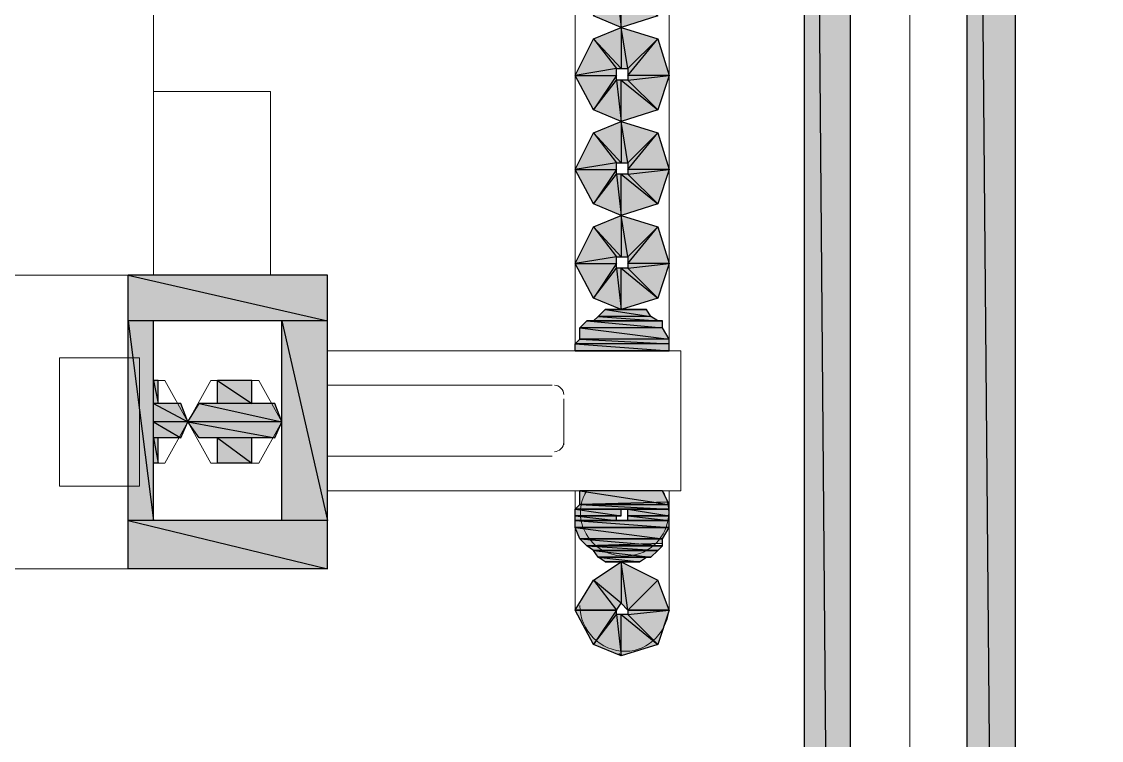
# Model space of a CAD drawing. Header units: millimetres. Extents: x 53 to 176, y -29 to 32.
# Drawn here: x 115.559 to 116.217, y -7.505 to -7.068 of the extents above; entities that cross this region are included whole.
import ezdxf

# ---------------------------------------------------------------- set-up
doc = ezdxf.new("R2010")
doc.units = ezdxf.units.MM
doc.layers.add('15 - Quadro de medição', color=6, linetype='Continuous')

msp = doc.modelspace()

# ---------------------------------------------------------------- hatches: boundary and pattern name
at = {"layer": '15 - Quadro de medição', "true_color": 0x000007}
h = msp.add_hatch(color=7, dxfattribs=at)
h.paths.add_polyline_path([(116.06382, -5.98433), (116.03588, -5.98433), (116.06382, -9.32817)])
h.paths.add_polyline_path([(116.03588, -5.98433), (116.06382, -9.32817), (116.03588, -9.32817)])
h = msp.add_hatch(color=7, dxfattribs=at)
h.paths.add_polyline_path([(116.16438, -5.98433), (116.13505, -5.98433), (116.16438, -9.32817)])
h.paths.add_polyline_path([(116.13505, -5.98433), (116.16438, -9.32817), (116.13505, -9.32817)])
h = msp.add_hatch(color=7, dxfattribs=at)
h.paths.add_polyline_path([(115.94649, -7.06402), (115.92833, -7.04587), (115.95347, -7.04307)])
h.paths.add_polyline_path([(115.92833, -7.04587), (115.95347, -7.04307), (115.92833, -7.04307)])
h.paths.add_polyline_path([(115.95347, -7.04307), (115.92833, -7.04307), (115.94649, -7.02072)])
h.paths.add_polyline_path([(115.92833, -7.04307), (115.94649, -7.02072), (115.92833, -7.03888)])
h.paths.add_polyline_path([(115.94649, -7.02072), (115.92833, -7.03888), (115.92414, -7.01374)])
h.paths.add_polyline_path([(115.92833, -7.03888), (115.92414, -7.01374), (115.92414, -7.03888)])
h.paths.add_polyline_path([(115.92414, -7.01374), (115.92414, -7.03888), (115.90738, -7.02072)])
h.paths.add_polyline_path([(115.92414, -7.03888), (115.90738, -7.02072), (115.92135, -7.03888)])
h.paths.add_polyline_path([(115.90738, -7.02072), (115.92135, -7.03888), (115.89621, -7.04307)])
h.paths.add_polyline_path([(115.92135, -7.03888), (115.89621, -7.04307), (115.92135, -7.04307)])
h.paths.add_polyline_path([(115.89621, -7.04307), (115.92135, -7.04307), (115.90738, -7.06402)])
h.paths.add_polyline_path([(115.92135, -7.04307), (115.90738, -7.06402), (115.92135, -7.04587)])
h.paths.add_polyline_path([(115.90738, -7.06402), (115.92135, -7.04587), (115.92414, -7.07101)])
h.paths.add_polyline_path([(115.92135, -7.04587), (115.92414, -7.07101), (115.92414, -7.04587)])
h.paths.add_polyline_path([(115.92414, -7.07101), (115.92414, -7.04587), (115.94649, -7.06402)])
h.paths.add_polyline_path([(115.92414, -7.04587), (115.94649, -7.06402), (115.92833, -7.04587)])
h = msp.add_hatch(color=7, dxfattribs=at)
h.paths.add_polyline_path([(115.94649, -7.12129), (115.92833, -7.10313), (115.95347, -7.10034)])
h.paths.add_polyline_path([(115.92833, -7.10313), (115.95347, -7.10034), (115.92833, -7.10034)])
h.paths.add_polyline_path([(115.95347, -7.10034), (115.92833, -7.10034), (115.94649, -7.07799)])
h.paths.add_polyline_path([(115.92833, -7.10034), (115.94649, -7.07799), (115.92833, -7.09615)])
h.paths.add_polyline_path([(115.94649, -7.07799), (115.92833, -7.09615), (115.92414, -7.07101)])
h.paths.add_polyline_path([(115.92833, -7.09615), (115.92414, -7.07101), (115.92414, -7.09615)])
h.paths.add_polyline_path([(115.92414, -7.07101), (115.92414, -7.09615), (115.90738, -7.07799)])
h.paths.add_polyline_path([(115.92414, -7.09615), (115.90738, -7.07799), (115.92135, -7.09615)])
h.paths.add_polyline_path([(115.90738, -7.07799), (115.92135, -7.09615), (115.89621, -7.10034)])
h.paths.add_polyline_path([(115.92135, -7.09615), (115.89621, -7.10034), (115.92135, -7.10034)])
h.paths.add_polyline_path([(115.89621, -7.10034), (115.92135, -7.10034), (115.90738, -7.12129)])
h.paths.add_polyline_path([(115.92135, -7.10034), (115.90738, -7.12129), (115.92135, -7.10313)])
h.paths.add_polyline_path([(115.90738, -7.12129), (115.92135, -7.10313), (115.92414, -7.12827)])
h.paths.add_polyline_path([(115.92135, -7.10313), (115.92414, -7.12827), (115.92414, -7.10313)])
h.paths.add_polyline_path([(115.92414, -7.12827), (115.92414, -7.10313), (115.94649, -7.12129)])
h.paths.add_polyline_path([(115.92414, -7.10313), (115.94649, -7.12129), (115.92833, -7.10313)])
h = msp.add_hatch(color=7, dxfattribs=at)
h.paths.add_polyline_path([(115.94649, -7.17856), (115.92833, -7.1604), (115.95347, -7.15761)])
h.paths.add_polyline_path([(115.92833, -7.1604), (115.95347, -7.15761), (115.92833, -7.15761)])
h.paths.add_polyline_path([(115.95347, -7.15761), (115.92833, -7.15761), (115.94649, -7.13526)])
h.paths.add_polyline_path([(115.92833, -7.15761), (115.94649, -7.13526), (115.92833, -7.15342)])
h.paths.add_polyline_path([(115.94649, -7.13526), (115.92833, -7.15342), (115.92414, -7.12827)])
h.paths.add_polyline_path([(115.92833, -7.15342), (115.92414, -7.12827), (115.92414, -7.15342)])
h.paths.add_polyline_path([(115.92414, -7.12827), (115.92414, -7.15342), (115.90738, -7.13526)])
h.paths.add_polyline_path([(115.92414, -7.15342), (115.90738, -7.13526), (115.92135, -7.15342)])
h.paths.add_polyline_path([(115.90738, -7.13526), (115.92135, -7.15342), (115.89621, -7.15761)])
h.paths.add_polyline_path([(115.92135, -7.15342), (115.89621, -7.15761), (115.92135, -7.15761)])
h.paths.add_polyline_path([(115.89621, -7.15761), (115.92135, -7.15761), (115.90738, -7.17856)])
h.paths.add_polyline_path([(115.92135, -7.15761), (115.90738, -7.17856), (115.92135, -7.1604)])
h.paths.add_polyline_path([(115.90738, -7.17856), (115.92135, -7.1604), (115.92414, -7.18554)])
h.paths.add_polyline_path([(115.92135, -7.1604), (115.92414, -7.18554), (115.92414, -7.1604)])
h.paths.add_polyline_path([(115.92414, -7.18554), (115.92414, -7.1604), (115.94649, -7.17856)])
h.paths.add_polyline_path([(115.92414, -7.1604), (115.94649, -7.17856), (115.92833, -7.1604)])
h = msp.add_hatch(color=7, dxfattribs=at)
h.paths.add_polyline_path([(115.94649, -7.23582), (115.92833, -7.21767), (115.95347, -7.21487)])
h.paths.add_polyline_path([(115.92833, -7.21767), (115.95347, -7.21487), (115.92833, -7.21487)])
h.paths.add_polyline_path([(115.95347, -7.21487), (115.92833, -7.21487), (115.94649, -7.19253)])
h.paths.add_polyline_path([(115.92833, -7.21487), (115.94649, -7.19253), (115.92833, -7.21068)])
h.paths.add_polyline_path([(115.94649, -7.19253), (115.92833, -7.21068), (115.92414, -7.18554)])
h.paths.add_polyline_path([(115.92833, -7.21068), (115.92414, -7.18554), (115.92414, -7.21068)])
h.paths.add_polyline_path([(115.92414, -7.18554), (115.92414, -7.21068), (115.90738, -7.19253)])
h.paths.add_polyline_path([(115.92414, -7.21068), (115.90738, -7.19253), (115.92135, -7.21068)])
h.paths.add_polyline_path([(115.90738, -7.19253), (115.92135, -7.21068), (115.89621, -7.21487)])
h.paths.add_polyline_path([(115.92135, -7.21068), (115.89621, -7.21487), (115.92135, -7.21487)])
h.paths.add_polyline_path([(115.89621, -7.21487), (115.92135, -7.21487), (115.90738, -7.23582)])
h.paths.add_polyline_path([(115.92135, -7.21487), (115.90738, -7.23582), (115.92135, -7.21767)])
h.paths.add_polyline_path([(115.90738, -7.23582), (115.92135, -7.21767), (115.92414, -7.24281)])
h.paths.add_polyline_path([(115.92135, -7.21767), (115.92414, -7.24281), (115.92414, -7.21767)])
h.paths.add_polyline_path([(115.92414, -7.24281), (115.92414, -7.21767), (115.94649, -7.23582)])
h.paths.add_polyline_path([(115.92414, -7.21767), (115.94649, -7.23582), (115.92833, -7.21767)])
h = msp.add_hatch(color=7, dxfattribs=at)
h.paths.add_polyline_path([(115.74536, -7.22186), (115.62384, -7.22186), (115.74536, -7.24979)])
h.paths.add_polyline_path([(115.62384, -7.22186), (115.74536, -7.24979), (115.62384, -7.24979)])
h = msp.add_hatch(color=7, dxfattribs=at)
h.paths.add_polyline_path([(115.93951, -7.24281), (115.91436, -7.24281), (115.9423, -7.247)])
h.paths.add_polyline_path([(115.91436, -7.24281), (115.9423, -7.247), (115.91017, -7.247)])
h = msp.add_hatch(color=7, dxfattribs=at)
h.paths.add_polyline_path([(115.9423, -7.247), (115.91017, -7.247), (115.94649, -7.24979)])
h.paths.add_polyline_path([(115.91017, -7.247), (115.94649, -7.24979), (115.90738, -7.24979)])
h = msp.add_hatch(color=7, dxfattribs=at)
h.paths.add_polyline_path([(115.6392, -7.24979), (115.62384, -7.24979), (115.6392, -7.37131)])
h.paths.add_polyline_path([(115.62384, -7.24979), (115.6392, -7.37131), (115.62384, -7.37131)])
h = msp.add_hatch(color=7, dxfattribs=at)
h.paths.add_polyline_path([(115.74536, -7.24979), (115.71742, -7.24979), (115.74536, -7.37131)])
h.paths.add_polyline_path([(115.71742, -7.24979), (115.74536, -7.37131), (115.71742, -7.37131)])
h = msp.add_hatch(color=7, dxfattribs=at)
h.paths.add_polyline_path([(115.94928, -7.24979), (115.90319, -7.24979), (115.94928, -7.25398)])
h.paths.add_polyline_path([(115.90319, -7.24979), (115.94928, -7.25398), (115.899, -7.25398)])
h = msp.add_hatch(color=7, dxfattribs=at)
h.paths.add_polyline_path([(115.94928, -7.25398), (115.899, -7.25398), (115.95347, -7.26097)])
h.paths.add_polyline_path([(115.899, -7.25398), (115.95347, -7.26097), (115.899, -7.26097)])
h = msp.add_hatch(color=7, dxfattribs=at)
h.paths.add_polyline_path([(115.95347, -7.26097), (115.899, -7.26097), (115.95347, -7.26376)])
h.paths.add_polyline_path([(115.899, -7.26097), (115.95347, -7.26376), (115.89621, -7.26376)])
h = msp.add_hatch(color=7, dxfattribs=at)
h.paths.add_polyline_path([(115.95347, -7.26376), (115.89621, -7.26376), (115.95347, -7.26795)])
h.paths.add_polyline_path([(115.89621, -7.26376), (115.95347, -7.26795), (115.89621, -7.26795)])
h.paths.add_polyline_path([(115.95347, -7.26795), (115.89621, -7.26795)])
h.paths.add_polyline_path([(115.89621, -7.26795), (115.95347, -7.26795)])
h = msp.add_hatch(color=7, dxfattribs=at)
h.paths.add_polyline_path([(115.642, -7.28611), (115.6392, -7.28611), (115.642, -7.30008)])
h.paths.add_polyline_path([(115.6392, -7.28611), (115.642, -7.30008), (115.6392, -7.30008)])
h = msp.add_hatch(color=7, dxfattribs=at)
h.paths.add_polyline_path([(115.69926, -7.28611), (115.67831, -7.28611), (115.69926, -7.30008)])
h.paths.add_polyline_path([(115.67831, -7.28611), (115.69926, -7.30008), (115.67831, -7.30008)])
h = msp.add_hatch(color=7, dxfattribs=at)
h.paths.add_polyline_path([(115.65596, -7.30008), (115.6392, -7.30008), (115.66015, -7.31125)])
h.paths.add_polyline_path([(115.6392, -7.30008), (115.66015, -7.31125), (115.6392, -7.31125)])
h = msp.add_hatch(color=7, dxfattribs=at)
h.paths.add_polyline_path([(115.71323, -7.30008), (115.66714, -7.30008), (115.71742, -7.31125)])
h.paths.add_polyline_path([(115.66714, -7.30008), (115.71742, -7.31125), (115.66015, -7.31125)])
h = msp.add_hatch(color=7, dxfattribs=at)
h.paths.add_polyline_path([(115.66015, -7.31125), (115.6392, -7.31125), (115.65596, -7.32103)])
h.paths.add_polyline_path([(115.6392, -7.31125), (115.65596, -7.32103), (115.6392, -7.32103)])
h = msp.add_hatch(color=7, dxfattribs=at)
h.paths.add_polyline_path([(115.71742, -7.31125), (115.66015, -7.31125), (115.71323, -7.32103)])
h.paths.add_polyline_path([(115.66015, -7.31125), (115.71323, -7.32103), (115.66714, -7.32103)])
h = msp.add_hatch(color=7, dxfattribs=at)
h.paths.add_polyline_path([(115.642, -7.32103), (115.6392, -7.32103), (115.642, -7.33639)])
h.paths.add_polyline_path([(115.6392, -7.32103), (115.642, -7.33639), (115.6392, -7.33639)])
h = msp.add_hatch(color=7, dxfattribs=at)
h.paths.add_polyline_path([(115.69926, -7.32103), (115.67831, -7.32103), (115.69926, -7.33639)])
h.paths.add_polyline_path([(115.67831, -7.32103), (115.69926, -7.33639), (115.67831, -7.33639)])
h = msp.add_hatch(color=7, dxfattribs=at)
h.paths.add_polyline_path([(115.94928, -7.35315), (115.899, -7.35315), (115.95347, -7.36153)])
h.paths.add_polyline_path([(115.899, -7.35315), (115.95347, -7.36153), (115.899, -7.36153)])
h.paths.add_polyline_path([(115.95347, -7.36153), (115.899, -7.36153)])
h.paths.add_polyline_path([(115.899, -7.36153), (115.95347, -7.36153), (115.95347, -7.36014)])
h = msp.add_hatch(color=7, dxfattribs=at)
h.paths.add_polyline_path([(115.95347, -7.36153), (115.899, -7.36153), (115.95347, -7.36433)])
h.paths.add_polyline_path([(115.899, -7.36153), (115.95347, -7.36433), (115.89621, -7.36433)])
h.paths.add_polyline_path([(115.95347, -7.36433), (115.89621, -7.36433)])
h.paths.add_polyline_path([(115.89621, -7.36433), (115.95347, -7.36433)])
h.paths.add_polyline_path([(115.95347, -7.36433), (115.89621, -7.36433)])
h.paths.add_polyline_path([(115.95347, -7.36433), (115.89621, -7.36433)])
h = msp.add_hatch(color=7, dxfattribs=at)
h.paths.add_polyline_path([(115.92414, -7.36433), (115.89621, -7.36433), (115.92414, -7.36852)])
h.paths.add_polyline_path([(115.89621, -7.36433), (115.92414, -7.36852), (115.89621, -7.36852)])
h = msp.add_hatch(color=7, dxfattribs=at)
h.paths.add_polyline_path([(115.95347, -7.36433), (115.92833, -7.36433), (115.95347, -7.36852)])
h.paths.add_polyline_path([(115.92833, -7.36433), (115.95347, -7.36852), (115.92833, -7.36852)])
h = msp.add_hatch(color=7, dxfattribs=at)
h.paths.add_polyline_path([(115.74536, -7.37131), (115.62384, -7.37131), (115.74536, -7.40064)])
h.paths.add_polyline_path([(115.62384, -7.37131), (115.74536, -7.40064), (115.62384, -7.40064)])
h = msp.add_hatch(color=7, dxfattribs=at)
h.paths.add_polyline_path([(115.92135, -7.36852), (115.89621, -7.36852)])
h.paths.add_polyline_path([(115.92135, -7.36852), (115.89621, -7.36852), (115.92414, -7.36852)])
h = msp.add_hatch(color=7, dxfattribs=at)
h.paths.add_polyline_path([(115.92135, -7.36852), (115.89621, -7.36852), (115.92135, -7.37131)])
h.paths.add_polyline_path([(115.89621, -7.36852), (115.92135, -7.37131), (115.89621, -7.37131)])
h.paths.add_polyline_path([(115.92135, -7.37131), (115.89621, -7.37131)])
h.paths.add_polyline_path([(115.89621, -7.37131), (115.92135, -7.37131)])
h = msp.add_hatch(color=7, dxfattribs=at)
h.paths.add_polyline_path([(115.92414, -7.37131), (115.89621, -7.37131)])
h.paths.add_polyline_path([(115.92414, -7.37131), (115.89621, -7.37131), (115.92135, -7.37131)])
h = msp.add_hatch(color=7, dxfattribs=at)
h.paths.add_polyline_path([(115.95347, -7.37131), (115.89621, -7.37131), (115.95347, -7.3755)])
h.paths.add_polyline_path([(115.89621, -7.37131), (115.95347, -7.3755), (115.89621, -7.3755)])
h.paths.add_polyline_path([(115.95347, -7.3755), (115.89621, -7.3755)])
h.paths.add_polyline_path([(115.89621, -7.3755), (115.95347, -7.3755)])
h = msp.add_hatch(color=7, dxfattribs=at)
h.paths.add_polyline_path([(115.95347, -7.36852), (115.92833, -7.36852), (115.95347, -7.37131)])
h.paths.add_polyline_path([(115.92833, -7.36852), (115.95347, -7.37131), (115.92833, -7.37131)])
h.paths.add_polyline_path([(115.95347, -7.37131), (115.92833, -7.37131)])
h.paths.add_polyline_path([(115.92833, -7.37131), (115.95347, -7.37131)])
h = msp.add_hatch(color=7, dxfattribs=at)
h.paths.add_polyline_path([(115.95347, -7.3755), (115.89621, -7.3755), (115.94928, -7.38248)])
h.paths.add_polyline_path([(115.89621, -7.3755), (115.94928, -7.38248), (115.899, -7.38248)])
h.paths.add_polyline_path([(115.94928, -7.38248), (115.899, -7.38248)])
h.paths.add_polyline_path([(115.899, -7.38248), (115.94928, -7.38248)])
h = msp.add_hatch(color=7, dxfattribs=at)
h.paths.add_polyline_path([(115.94928, -7.38248), (115.899, -7.38248), (115.94928, -7.38667)])
h.paths.add_polyline_path([(115.899, -7.38248), (115.94928, -7.38667), (115.90319, -7.38667)])
h.paths.add_polyline_path([(115.94928, -7.38667), (115.90319, -7.38667)])
h.paths.add_polyline_path([(115.90319, -7.38667), (115.94928, -7.38667), (115.94928, -7.38528)])
h = msp.add_hatch(color=7, dxfattribs=at)
h.paths.add_polyline_path([(115.94928, -7.38667), (115.90319, -7.38667), (115.94649, -7.38947)])
h.paths.add_polyline_path([(115.90319, -7.38667), (115.94649, -7.38947), (115.90738, -7.38947)])
h.paths.add_polyline_path([(115.94649, -7.38947), (115.90738, -7.38947)])
h.paths.add_polyline_path([(115.90738, -7.38947), (115.94649, -7.38947)])
h = msp.add_hatch(color=7, dxfattribs=at)
h.paths.add_polyline_path([(115.94649, -7.38947), (115.90738, -7.38947), (115.9423, -7.39366)])
h.paths.add_polyline_path([(115.90738, -7.38947), (115.9423, -7.39366), (115.91017, -7.39366)])
h = msp.add_hatch(color=7, dxfattribs=at)
h.paths.add_polyline_path([(115.93951, -7.39366), (115.93811, -7.39366), (115.91017, -7.39366)])
h.paths.add_polyline_path([(115.93951, -7.39366), (115.91017, -7.39366), (115.9423, -7.39366)])
h = msp.add_hatch(color=7, dxfattribs=at)
h.paths.add_polyline_path([(115.93951, -7.39366), (115.91017, -7.39366), (115.93531, -7.39645)])
h.paths.add_polyline_path([(115.91017, -7.39366), (115.93531, -7.39645), (115.91436, -7.39645)])
h.paths.add_polyline_path([(115.93531, -7.39645), (115.91436, -7.39645)])
h.paths.add_polyline_path([(115.91436, -7.39645), (115.93531, -7.39645)])
h = msp.add_hatch(color=7, dxfattribs=at)
h.paths.add_polyline_path([(115.95347, -7.42578), (115.94649, -7.40763), (115.92833, -7.42578)])
h.paths.add_polyline_path([(115.94649, -7.40763), (115.92833, -7.42578), (115.92414, -7.39645)])
h.paths.add_polyline_path([(115.92833, -7.42578), (115.92414, -7.39645), (115.92414, -7.42159)])
h.paths.add_polyline_path([(115.92414, -7.39645), (115.92414, -7.42159), (115.90738, -7.40763)])
h.paths.add_polyline_path([(115.92414, -7.42159), (115.90738, -7.40763), (115.92135, -7.42578)])
h.paths.add_polyline_path([(115.90738, -7.40763), (115.92135, -7.42578), (115.89621, -7.42578)])
h = msp.add_hatch(color=7, dxfattribs=at)
h.paths.add_polyline_path([(115.89621, -7.42578), (115.92135, -7.42578), (115.90738, -7.44674)])
h.paths.add_polyline_path([(115.92135, -7.42578), (115.90738, -7.44674), (115.92135, -7.42858)])
h.paths.add_polyline_path([(115.90738, -7.44674), (115.92135, -7.42858), (115.92414, -7.45372)])
h.paths.add_polyline_path([(115.92135, -7.42858), (115.92414, -7.45372), (115.92414, -7.42858)])
h.paths.add_polyline_path([(115.92414, -7.45372), (115.92414, -7.42858), (115.94649, -7.44674)])
h.paths.add_polyline_path([(115.92414, -7.42858), (115.94649, -7.44674), (115.92833, -7.42858)])
h.paths.add_polyline_path([(115.94649, -7.44674), (115.92833, -7.42858), (115.95347, -7.42578)])
h.paths.add_polyline_path([(115.92833, -7.42858), (115.95347, -7.42578), (115.92833, -7.42578)])

# ---------------------------------------------------------------- linework, layer by layer
at = {"layer": '15 - Quadro de medição', "color": 7, "linetype": 'Continuous', "lineweight": 20, "true_color": 0x000007}
for points in [[(114.24803, -5.61978), (116.10013, -5.61978), (116.10013, -9.32817), (114.24803, -9.32817)], [(116.10013, -5.61978), (117.95223, -5.61978), (117.95223, -9.32817), (116.10013, -9.32817)], [(115.17408, -7.22186), (115.74536, -7.22186), (115.74536, -7.40064), (114.6056, -7.40064), (114.6056, -7.22186)], [(115.58193, -7.35036), (115.63082, -7.35036), (115.63082, -7.27214), (115.58193, -7.27214)], [(115.70345, -7.28611), (115.71742, -7.31125), (115.70345, -7.33639), (115.67412, -7.33639), (115.66015, -7.31125), (115.67412, -7.28611)]]:
    msp.add_lwpolyline(points, close=True, dxfattribs=at)
for points in [[(114.31927, -5.76224), (116.03588, -5.76224), (116.03588, -9.32817), (114.31228, -9.32817), (114.31088, -9.32677), (114.24803, -9.32817)], [(116.16438, -9.32817), (116.16438, -5.76923), (116.16438, -5.76923)], [(116.10013, -5.84884), (116.10013, -9.32817), (114.24803, -9.32817), (114.24803, -5.84884)], [(117.95223, -5.84884), (117.95223, -9.32817), (116.10013, -9.32817), (116.10013, -5.84884)], [(116.03588, -9.32817), (116.06382, -9.32817), (116.06382, -5.98433)], [(116.13505, -5.98433), (116.13505, -9.32817), (116.16438, -9.32817), (116.12108, -9.32817)], [(115.89621, -6.36006), (115.89621, -7.26795), (115.89621, -7.26795)], [(115.95347, -7.26795), (115.95347, -6.36006), (115.95347, -6.36006)], [(115.6392, -7.22186), (115.6392, -6.87825), (115.6392, -6.87825)], [(115.71044, -7.22186), (115.71044, -7.11012), (115.6392, -7.11012)], [(115.62384, -7.22186), (115.62384, -7.40064), (115.62384, -7.40064)], [(115.6392, -7.24979), (115.71742, -7.24979), (115.71742, -7.37131), (115.6392, -7.37131)], [(115.6392, -7.24979), (115.6392, -7.37131), (115.6392, -7.37131)], [(115.74536, -7.26795), (115.96046, -7.26795), (115.96046, -7.35315), (115.74536, -7.35315)], [(115.6392, -7.28611), (115.64619, -7.28611), (115.66015, -7.31125), (115.64619, -7.33639), (115.6392, -7.33639)], [(115.64619, -7.28611), (115.642, -7.28611), (115.642, -7.30008)], [(115.67831, -7.28611), (115.67831, -7.30008), (115.67831, -7.30008)], [(115.69926, -7.28611), (115.69926, -7.30008), (115.69926, -7.30008)], [(115.88224, -7.2889), (115.74536, -7.2889), (115.74536, -7.2889)], [(115.65596, -7.30008), (115.642, -7.30008), (115.642, -7.30008)], [(115.67831, -7.30008), (115.66714, -7.30008), (115.66714, -7.30008)], [(115.71323, -7.30008), (115.69926, -7.30008), (115.69926, -7.30008)], [(115.88922, -7.32522), (115.88922, -7.29728), (115.88922, -7.29728)], [(115.65596, -7.32103), (115.642, -7.32103), (115.642, -7.32103)], [(115.642, -7.32103), (115.642, -7.33639), (115.642, -7.33639)], [(115.67831, -7.32103), (115.66714, -7.32103), (115.66714, -7.32103)], [(115.67831, -7.32103), (115.67831, -7.33639), (115.67831, -7.33639)], [(115.69926, -7.32103), (115.69926, -7.33639), (115.69926, -7.33639)], [(115.71323, -7.32103), (115.69926, -7.32103), (115.69926, -7.32103)], [(115.74536, -7.3322), (115.88224, -7.3322), (115.88224, -7.3322)], [(115.89621, -7.35315), (115.89621, -7.42578), (115.89621, -7.42578)], [(115.95347, -7.42578), (115.95347, -7.35315), (115.95347, -7.35315)], [(115.92414, -7.45372), (115.92274, -7.45232), (115.92274, -7.45232)]]:
    msp.add_lwpolyline(points, dxfattribs=at)
at = {"layer": '15 - Quadro de medição', "color": 7, "linetype": 'Continuous', "lineweight": -2, "true_color": 0x000007}
for points in [[(116.06382, -5.98433), (116.03588, -5.98433), (116.06382, -9.32817)], [(116.03588, -5.98433), (116.06382, -9.32817), (116.03588, -9.32817)], [(116.16438, -5.98433), (116.13505, -5.98433), (116.16438, -9.32817)], [(116.13505, -5.98433), (116.16438, -9.32817), (116.13505, -9.32817)], [(115.90738, -7.06402), (115.92135, -7.04587), (115.92414, -7.07101)], [(115.92135, -7.04587), (115.92414, -7.07101), (115.92414, -7.04587)], [(115.92414, -7.07101), (115.92414, -7.04587), (115.94649, -7.06402)], [(115.92414, -7.07101), (115.92414, -7.09615), (115.90738, -7.07799)], [(115.94649, -7.07799), (115.92833, -7.09615), (115.92414, -7.07101)], [(115.92833, -7.09615), (115.92414, -7.07101), (115.92414, -7.09615)], [(115.90738, -7.07799), (115.92135, -7.09615), (115.89621, -7.10034)], [(115.92414, -7.09615), (115.90738, -7.07799), (115.92135, -7.09615)], [(115.95347, -7.10034), (115.92833, -7.10034), (115.94649, -7.07799)], [(115.92833, -7.10034), (115.94649, -7.07799), (115.92833, -7.09615)], [(115.92135, -7.09615), (115.89621, -7.10034), (115.92135, -7.10034)], [(115.89621, -7.10034), (115.92135, -7.10034), (115.90738, -7.12129)], [(115.92135, -7.10034), (115.90738, -7.12129), (115.92135, -7.10313)], [(115.90738, -7.12129), (115.92135, -7.10313), (115.92414, -7.12827)], [(115.92135, -7.10313), (115.92414, -7.12827), (115.92414, -7.10313)], [(115.92414, -7.12827), (115.92414, -7.10313), (115.94649, -7.12129)], [(115.92414, -7.10313), (115.94649, -7.12129), (115.92833, -7.10313)], [(115.94649, -7.12129), (115.92833, -7.10313), (115.95347, -7.10034)], [(115.92833, -7.10313), (115.95347, -7.10034), (115.92833, -7.10034)], [(115.92414, -7.12827), (115.92414, -7.15342), (115.90738, -7.13526)], [(115.94649, -7.13526), (115.92833, -7.15342), (115.92414, -7.12827)], [(115.92833, -7.15342), (115.92414, -7.12827), (115.92414, -7.15342)], [(115.90738, -7.13526), (115.92135, -7.15342), (115.89621, -7.15761)], [(115.92414, -7.15342), (115.90738, -7.13526), (115.92135, -7.15342)], [(115.95347, -7.15761), (115.92833, -7.15761), (115.94649, -7.13526)], [(115.92833, -7.15761), (115.94649, -7.13526), (115.92833, -7.15342)], [(115.92135, -7.15342), (115.89621, -7.15761), (115.92135, -7.15761)], [(115.89621, -7.15761), (115.92135, -7.15761), (115.90738, -7.17856)], [(115.92135, -7.15761), (115.90738, -7.17856), (115.92135, -7.1604)], [(115.94649, -7.17856), (115.92833, -7.1604), (115.95347, -7.15761)], [(115.92833, -7.1604), (115.95347, -7.15761), (115.92833, -7.15761)], [(115.90738, -7.17856), (115.92135, -7.1604), (115.92414, -7.18554)], [(115.92135, -7.1604), (115.92414, -7.18554), (115.92414, -7.1604)], [(115.92414, -7.18554), (115.92414, -7.1604), (115.94649, -7.17856)], [(115.92414, -7.1604), (115.94649, -7.17856), (115.92833, -7.1604)], [(115.92414, -7.18554), (115.92414, -7.21068), (115.90738, -7.19253)], [(115.94649, -7.19253), (115.92833, -7.21068), (115.92414, -7.18554)], [(115.92833, -7.21068), (115.92414, -7.18554), (115.92414, -7.21068)], [(115.90738, -7.19253), (115.92135, -7.21068), (115.89621, -7.21487)], [(115.92414, -7.21068), (115.90738, -7.19253), (115.92135, -7.21068)], [(115.95347, -7.21487), (115.92833, -7.21487), (115.94649, -7.19253)], [(115.92833, -7.21487), (115.94649, -7.19253), (115.92833, -7.21068)], [(115.92135, -7.21068), (115.89621, -7.21487), (115.92135, -7.21487)], [(115.89621, -7.21487), (115.92135, -7.21487), (115.90738, -7.23582)], [(115.92135, -7.21487), (115.90738, -7.23582), (115.92135, -7.21767)], [(115.94649, -7.23582), (115.92833, -7.21767), (115.95347, -7.21487)], [(115.92833, -7.21767), (115.95347, -7.21487), (115.92833, -7.21487)], [(115.74536, -7.22186), (115.62384, -7.22186), (115.74536, -7.24979)], [(115.62384, -7.22186), (115.74536, -7.24979), (115.62384, -7.24979)], [(115.90738, -7.23582), (115.92135, -7.21767), (115.92414, -7.24281)], [(115.92135, -7.21767), (115.92414, -7.24281), (115.92414, -7.21767)], [(115.92414, -7.24281), (115.92414, -7.21767), (115.94649, -7.23582)], [(115.92414, -7.21767), (115.94649, -7.23582), (115.92833, -7.21767)], [(115.91436, -7.24281), (115.9423, -7.247), (115.91017, -7.247)], [(115.91716, -7.24281), (115.93951, -7.24281), (115.91436, -7.24281)], [(115.93951, -7.24281), (115.91436, -7.24281), (115.9423, -7.247)], [(115.92135, -7.24281), (115.93112, -7.24281), (115.91716, -7.24281)], [(115.93112, -7.24281), (115.91716, -7.24281), (115.93951, -7.24281)], [(115.92833, -7.24281), (115.92135, -7.24281), (115.93112, -7.24281)], [(115.91017, -7.247), (115.94649, -7.24979), (115.90738, -7.24979)], [(115.9423, -7.247), (115.91017, -7.247), (115.94649, -7.24979)], [(115.6392, -7.24979), (115.62384, -7.24979), (115.6392, -7.37131)], [(115.62384, -7.24979), (115.6392, -7.37131), (115.62384, -7.37131)], [(115.74536, -7.24979), (115.71742, -7.24979), (115.74536, -7.37131)], [(115.71742, -7.24979), (115.74536, -7.37131), (115.71742, -7.37131)], [(115.90319, -7.24979), (115.94928, -7.25398), (115.899, -7.25398)], [(115.94928, -7.25398), (115.899, -7.25398), (115.95347, -7.26097)], [(115.899, -7.25398), (115.95347, -7.26097), (115.899, -7.26097)], [(115.90738, -7.24979), (115.94928, -7.24979), (115.90319, -7.24979)], [(115.94928, -7.24979), (115.90319, -7.24979), (115.94928, -7.25398)], [(115.94649, -7.24979), (115.90738, -7.24979), (115.94928, -7.24979)], [(115.899, -7.26097), (115.95347, -7.26376), (115.89621, -7.26376)], [(115.95347, -7.26097), (115.899, -7.26097), (115.95347, -7.26376)], [(115.95347, -7.26376), (115.89621, -7.26376), (115.95347, -7.26795)], [(115.89621, -7.26376), (115.95347, -7.26795), (115.89621, -7.26795)], [(115.95347, -7.26795), (115.89621, -7.26795)], [(115.89621, -7.26795), (115.95347, -7.26795), (115.95347, -7.26795)], [(115.642, -7.28611), (115.6392, -7.28611), (115.642, -7.30008)], [(115.6392, -7.28611), (115.642, -7.30008), (115.6392, -7.30008)], [(115.69926, -7.28611), (115.67831, -7.28611), (115.69926, -7.30008)], [(115.67831, -7.28611), (115.69926, -7.30008), (115.67831, -7.30008)], [(115.65596, -7.30008), (115.6392, -7.30008), (115.66015, -7.31125)], [(115.6392, -7.30008), (115.66015, -7.31125), (115.6392, -7.31125)], [(115.66714, -7.30008), (115.71742, -7.31125), (115.66015, -7.31125)], [(115.71323, -7.30008), (115.66714, -7.30008), (115.71742, -7.31125)], [(115.66015, -7.31125), (115.6392, -7.31125), (115.65596, -7.32103)], [(115.6392, -7.31125), (115.65596, -7.32103), (115.6392, -7.32103)], [(115.71742, -7.31125), (115.66015, -7.31125), (115.71323, -7.32103)], [(115.66015, -7.31125), (115.71323, -7.32103), (115.66714, -7.32103)], [(115.642, -7.32103), (115.6392, -7.32103), (115.642, -7.33639)], [(115.6392, -7.32103), (115.642, -7.33639), (115.6392, -7.33639)], [(115.69926, -7.32103), (115.67831, -7.32103), (115.69926, -7.33639)], [(115.67831, -7.32103), (115.69926, -7.33639), (115.67831, -7.33639)], [(115.94928, -7.35315), (115.899, -7.35315), (115.95347, -7.36153)], [(115.899, -7.35315), (115.95347, -7.36153), (115.899, -7.36153)], [(115.899, -7.36153), (115.95347, -7.36433), (115.89621, -7.36433)], [(115.899, -7.36153), (115.95347, -7.36153), (115.95347, -7.36014)], [(115.95347, -7.36153), (115.899, -7.36153)], [(115.95347, -7.36153), (115.899, -7.36153), (115.95347, -7.36433)], [(115.95347, -7.36433), (115.89621, -7.36433)], [(115.89621, -7.36433), (115.95347, -7.36433), (115.95347, -7.36433)], [(115.95347, -7.36433), (115.95347, -7.36433), (115.89621, -7.36433)], [(115.95347, -7.36433), (115.89621, -7.36433)], [(115.89621, -7.36433), (115.92414, -7.36433), (115.92414, -7.36433)], [(115.92414, -7.36433), (115.92414, -7.36433), (115.89621, -7.36433)], [(115.89621, -7.36433), (115.92414, -7.36433), (115.92414, -7.36433)], [(115.92414, -7.36433), (115.92414, -7.36433), (115.89621, -7.36433)], [(115.92414, -7.36433), (115.89621, -7.36433), (115.92414, -7.36852)], [(115.89621, -7.36433), (115.92414, -7.36852), (115.89621, -7.36852)], [(115.92414, -7.36433), (115.95347, -7.36433), (115.95347, -7.36433)], [(115.95347, -7.36433), (115.95347, -7.36433), (115.92414, -7.36433)], [(115.95347, -7.36433), (115.92414, -7.36433)], [(115.92414, -7.36433), (115.95347, -7.36433), (115.92833, -7.36433)], [(115.95347, -7.36433), (115.92833, -7.36433), (115.95347, -7.36852)], [(115.92833, -7.36433), (115.95347, -7.36852), (115.92833, -7.36852)], [(115.74536, -7.37131), (115.62384, -7.37131), (115.74536, -7.40064)], [(115.62384, -7.37131), (115.74536, -7.40064), (115.62384, -7.40064)], [(115.92135, -7.36852), (115.92135, -7.36852), (115.89621, -7.36852)], [(115.92135, -7.36852), (115.89621, -7.36852), (115.92414, -7.36852)], [(115.89621, -7.36852), (115.92135, -7.36852), (115.92135, -7.36852)], [(115.92135, -7.36852), (115.92135, -7.36852), (115.89621, -7.36852)], [(115.89621, -7.36852), (115.92135, -7.36852), (115.92135, -7.36852)], [(115.92135, -7.36852), (115.92135, -7.36852), (115.89621, -7.36852)], [(115.89621, -7.36852), (115.92135, -7.36852), (115.92135, -7.36852)], [(115.92135, -7.36852), (115.92135, -7.36852), (115.89621, -7.36852)], [(115.89621, -7.36852), (115.92135, -7.36852), (115.92135, -7.36852)], [(115.92135, -7.36852), (115.92135, -7.36852), (115.89621, -7.36852)], [(115.89621, -7.36852), (115.92135, -7.36852), (115.92135, -7.36852)], [(115.92135, -7.36852), (115.92135, -7.36852), (115.89621, -7.36852)], [(115.92135, -7.36852), (115.89621, -7.36852), (115.92135, -7.37131)], [(115.89621, -7.36852), (115.92135, -7.37131), (115.89621, -7.37131)], [(115.92135, -7.37131), (115.89621, -7.37131)], [(115.89621, -7.37131), (115.92135, -7.37131), (115.92135, -7.37131)], [(115.89621, -7.37131), (115.92135, -7.37131), (115.92135, -7.37131)], [(115.92135, -7.37131), (115.92135, -7.37131), (115.89621, -7.37131)], [(115.89621, -7.37131), (115.92135, -7.37131), (115.92135, -7.37131)], [(115.92135, -7.37131), (115.92135, -7.37131), (115.89621, -7.37131)], [(115.92414, -7.37131), (115.92414, -7.37131), (115.89621, -7.37131)], [(115.92414, -7.37131), (115.89621, -7.37131), (115.92135, -7.37131)], [(115.89621, -7.37131), (115.92414, -7.37131), (115.92414, -7.37131)], [(115.92414, -7.37131), (115.92414, -7.37131), (115.89621, -7.37131)], [(115.89621, -7.37131), (115.92414, -7.37131), (115.92414, -7.37131)], [(115.92414, -7.37131), (115.92414, -7.37131), (115.89621, -7.37131)], [(115.89621, -7.37131), (115.92414, -7.37131), (115.92414, -7.37131)], [(115.92414, -7.37131), (115.92414, -7.37131), (115.89621, -7.37131)], [(115.95347, -7.37131), (115.89621, -7.37131), (115.95347, -7.3755)], [(115.89621, -7.37131), (115.95347, -7.3755), (115.89621, -7.3755)], [(115.92833, -7.37131), (115.95347, -7.37131), (115.92414, -7.37131)], [(115.92414, -7.37131), (115.95347, -7.37131), (115.95347, -7.37131)], [(115.95347, -7.37131), (115.95347, -7.37131), (115.92414, -7.37131)], [(115.92833, -7.36852), (115.95347, -7.36852), (115.95347, -7.36852)], [(115.95347, -7.36852), (115.95347, -7.36852), (115.92833, -7.36852)], [(115.92833, -7.36852), (115.95347, -7.36852), (115.95347, -7.36852)], [(115.95347, -7.36852), (115.95347, -7.36852), (115.92833, -7.36852)], [(115.92833, -7.36852), (115.95347, -7.36852), (115.95347, -7.36852)], [(115.95347, -7.36852), (115.95347, -7.36852), (115.92833, -7.36852)], [(115.92833, -7.36852), (115.95347, -7.36852), (115.95347, -7.36852)], [(115.95347, -7.36852), (115.95347, -7.36852), (115.92833, -7.36852)], [(115.95347, -7.36852), (115.92833, -7.36852)], [(115.92833, -7.36852), (115.95347, -7.36852), (115.95347, -7.36852)], [(115.92833, -7.36852), (115.95347, -7.36852), (115.95347, -7.36852)], [(115.95347, -7.36852), (115.95347, -7.36852), (115.92833, -7.36852)], [(115.92833, -7.36852), (115.95347, -7.36852), (115.95347, -7.36852)], [(115.95347, -7.36852), (115.95347, -7.36852), (115.92833, -7.36852)], [(115.95347, -7.36852), (115.92833, -7.36852), (115.95347, -7.37131)], [(115.92833, -7.36852), (115.95347, -7.37131), (115.92833, -7.37131)], [(115.95347, -7.37131), (115.92833, -7.37131)], [(115.92833, -7.37131), (115.95347, -7.37131), (115.95347, -7.37131)], [(115.92833, -7.37131), (115.95347, -7.37131), (115.95347, -7.37131)], [(115.95347, -7.37131), (115.95347, -7.37131), (115.92833, -7.37131)], [(115.92833, -7.37131), (115.95347, -7.37131), (115.95347, -7.37131)], [(115.95347, -7.37131), (115.95347, -7.37131), (115.92833, -7.37131)], [(115.92833, -7.37131), (115.95347, -7.37131), (115.95347, -7.37131)], [(115.95347, -7.37131), (115.95347, -7.37131), (115.92833, -7.37131)], [(115.92833, -7.37131), (115.95347, -7.37131), (115.95347, -7.37131)], [(115.95347, -7.37131), (115.95347, -7.37131), (115.92833, -7.37131)], [(115.95347, -7.37131), (115.92833, -7.37131)], [(115.95347, -7.3755), (115.89621, -7.3755)], [(115.89621, -7.3755), (115.95347, -7.3755), (115.95347, -7.3755)], [(115.95347, -7.3755), (115.89621, -7.3755), (115.94928, -7.38248)], [(115.89621, -7.3755), (115.94928, -7.38248), (115.899, -7.38248)], [(115.94928, -7.38248), (115.899, -7.38248)], [(115.899, -7.38248), (115.94928, -7.38248), (115.94928, -7.38248)], [(115.94928, -7.38248), (115.899, -7.38248), (115.94928, -7.38667)], [(115.899, -7.38248), (115.94928, -7.38667), (115.90319, -7.38667)], [(115.90319, -7.38667), (115.94928, -7.38667), (115.94928, -7.38528)], [(115.94928, -7.38667), (115.90319, -7.38667)], [(115.94928, -7.38667), (115.90319, -7.38667), (115.94649, -7.38947)], [(115.90319, -7.38667), (115.94649, -7.38947), (115.90738, -7.38947)], [(115.94649, -7.38947), (115.90738, -7.38947)], [(115.90738, -7.38947), (115.94649, -7.38947), (115.94649, -7.38947)], [(115.94649, -7.38947), (115.90738, -7.38947), (115.9423, -7.39366)], [(115.90738, -7.38947), (115.9423, -7.39366), (115.91017, -7.39366)], [(115.93951, -7.39366), (115.93811, -7.39366), (115.91017, -7.39366)], [(115.93951, -7.39366), (115.91017, -7.39366), (115.9423, -7.39366)], [(115.93951, -7.39366), (115.91017, -7.39366), (115.93531, -7.39645)], [(115.91017, -7.39366), (115.93531, -7.39645), (115.91436, -7.39645)], [(115.92414, -7.39645), (115.92414, -7.42159), (115.90738, -7.40763)], [(115.93531, -7.39645), (115.91436, -7.39645)], [(115.91436, -7.39645), (115.93531, -7.39645), (115.93531, -7.39645)], [(115.93531, -7.39645), (115.91436, -7.39645), (115.93112, -7.39645)], [(115.91436, -7.39645), (115.93112, -7.39645), (115.92135, -7.39645)], [(115.93112, -7.39645), (115.92135, -7.39645), (115.92414, -7.39645)], [(115.92135, -7.39645), (115.93112, -7.39645), (115.93112, -7.39645)], [(115.93112, -7.39645), (115.93112, -7.39645), (115.92135, -7.39645)], [(115.94649, -7.40763), (115.92833, -7.42578), (115.92414, -7.39645)], [(115.92833, -7.42578), (115.92414, -7.39645), (115.92414, -7.42159)], [(115.90738, -7.40763), (115.92135, -7.42578), (115.89621, -7.42578)], [(115.92414, -7.42159), (115.90738, -7.40763), (115.92135, -7.42578)], [(115.95347, -7.42578), (115.94649, -7.40763), (115.92833, -7.42578)], [(115.89621, -7.42578), (115.92135, -7.42578), (115.90738, -7.44674)], [(115.92135, -7.42578), (115.90738, -7.44674), (115.92135, -7.42858)], [(115.94649, -7.44674), (115.92833, -7.42858), (115.95347, -7.42578)], [(115.92833, -7.42858), (115.95347, -7.42578), (115.92833, -7.42578)], [(115.90738, -7.44674), (115.92135, -7.42858), (115.92414, -7.45372)], [(115.92135, -7.42858), (115.92414, -7.45372), (115.92414, -7.42858)], [(115.92414, -7.45372), (115.92414, -7.42858), (115.94649, -7.44674)], [(115.92414, -7.42858), (115.94649, -7.44674), (115.92833, -7.42858)]]:
    msp.add_lwpolyline(points, close=True, dxfattribs=at)
at = {"layer": '15 - Quadro de medição', "color": 7, "linetype": 'Continuous', "lineweight": 20, "true_color": 0x000007}
for points, knots in [([(115.71323, -6.54443), (115.71323, -6.24832), (115.47438, -6.00947), (115.17967, -6.00947), (115.17967, -6.00947), (114.88356, -6.00947), (114.64471, -6.24832), (114.64471, -6.54443), (114.64471, -6.54443), (114.64471, -6.83915), (114.88356, -7.07799), (115.17967, -7.07799), (115.17967, -7.07799), (115.47438, -7.07799), (115.71323, -6.83915), (115.71323, -6.54443)], [0, 0, 0, 0, 0.0625, 0.0625, 0.0625, 0.062501, 0.125, 0.125, 0.125, 0.125001, 0.1875, 0.1875, 0.1875, 0.187501, 1, 1, 1, 1]), ([(114.91847, -6.03741), (114.68382, -6.15753), (114.5623, -6.42291), (114.62516, -6.67852), (114.62516, -6.67852), (114.68661, -6.93413), (114.91568, -7.11431), (115.17967, -7.11431), (115.17967, -7.11431), (115.44226, -7.11431), (115.67133, -6.93413), (115.73278, -6.67852), (115.73278, -6.67852), (115.79564, -6.42291), (115.67412, -6.15753), (115.44086, -6.03741)], [0, 0, 0, 0, 0.0625, 0.0625, 0.0625, 0.062501, 0.125, 0.125, 0.125, 0.125001, 0.1875, 0.1875, 0.1875, 0.187501, 1, 1, 1, 1]), ([(115.90319, -7.35315), (115.89621, -7.36433), (115.899, -7.37829), (115.90878, -7.38667), (115.90878, -7.38667), (115.91855, -7.39506), (115.93392, -7.39506), (115.9437, -7.38667), (115.9437, -7.38667), (115.95347, -7.37829), (115.95627, -7.36433), (115.94928, -7.35315)], [0, 0, 0, 0, 0.083333, 0.083333, 0.083333, 0.083334, 0.166667, 0.166667, 0.166667, 0.166668, 1, 1, 1, 1])]:
    msp.add_open_spline(points, degree=3, knots=knots, dxfattribs=at)
for points in [[(115.88922, -7.29449), (115.88922, -7.2917), (115.88643, -7.2889), (115.88363, -7.2889)], [(115.88363, -7.32941), (115.88643, -7.32941), (115.88922, -7.32661), (115.88922, -7.32382)], [(115.899, -7.42299), (115.899, -7.43835), (115.91157, -7.45093), (115.92693, -7.45093)], [(115.92693, -7.45093), (115.9409, -7.45093), (115.95347, -7.43835), (115.95347, -7.42299)]]:
    msp.add_open_spline(points, degree=3, dxfattribs=at)

doc.saveas('drawing.dxf')
